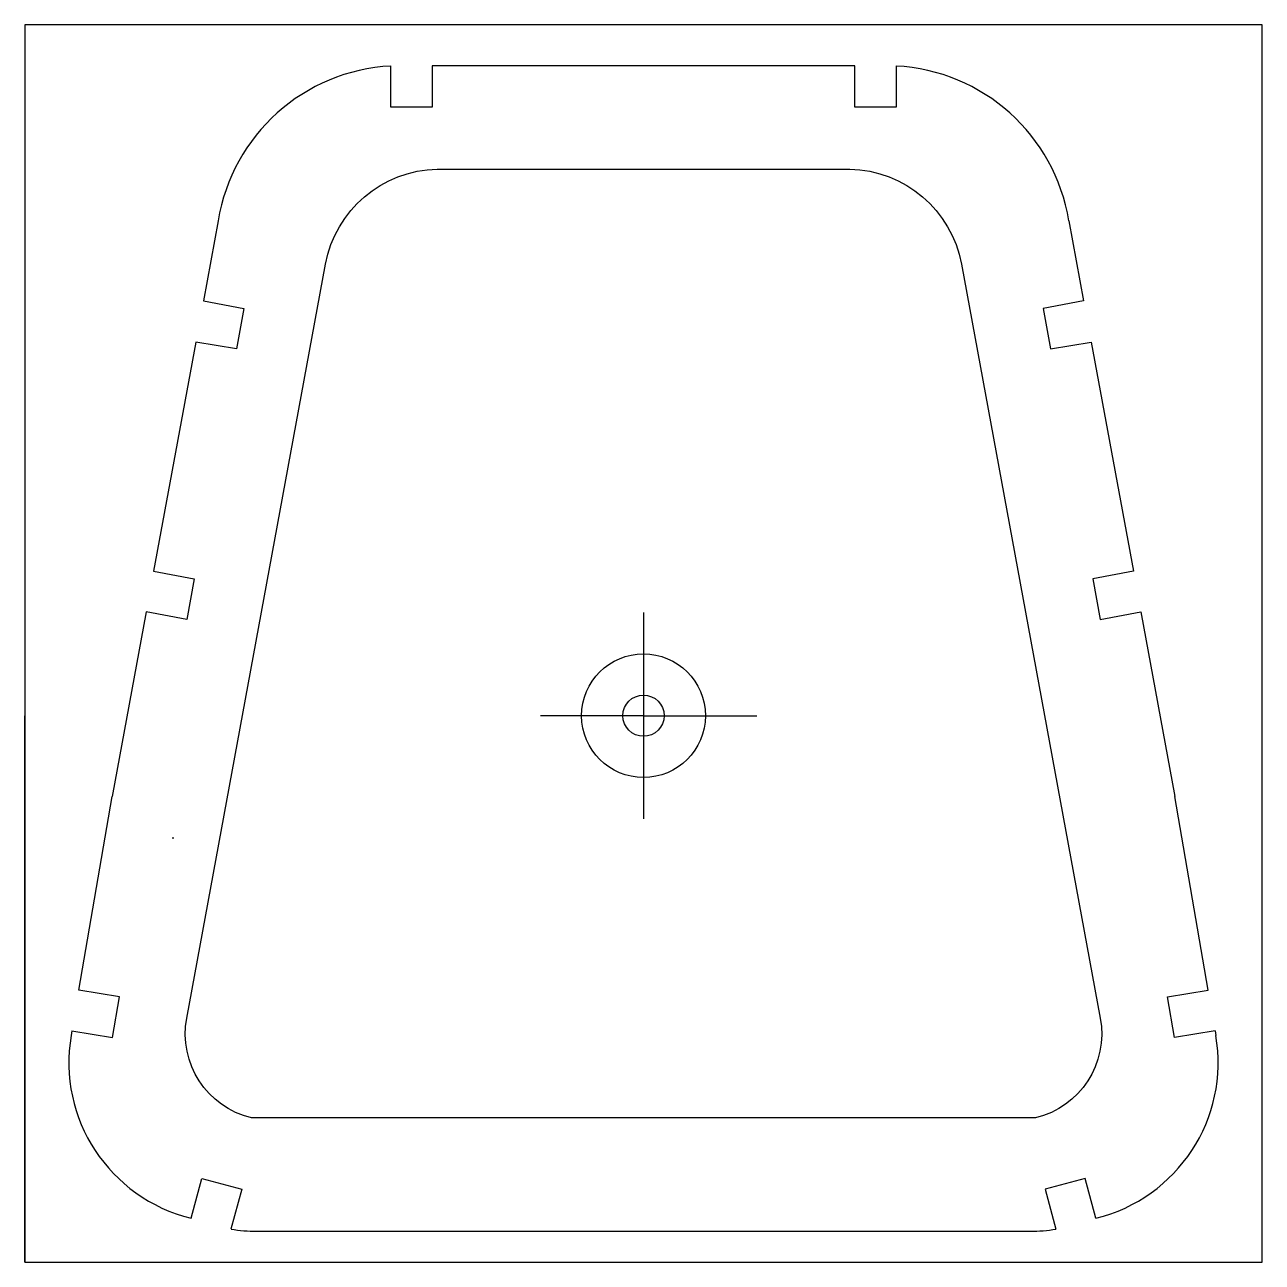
# Model space of a CAD drawing. Header units: millimetres. Extents: x -30 to 30, y -29.8 to 30.2.
import ezdxf

# ---------------------------------------------------------------- set-up
doc = ezdxf.new("R2010")
doc.units = ezdxf.units.MM
doc.layers.get('0').update_dxf_attribs({"linetype": 'CONTINUOUS'})

msp = doc.modelspace()

# ---------------------------------------------------------------- linework, layer by layer
for p, q in [((-12.25, 26.25), (-12.25, 28.25)), ((-10.25, 28.25), (-10.25, 26.25)), ((10.25, 28.25), (-10.25, 28.25)), ((10.25, 26.25), (10.25, 28.25)), ((12.25, 28.25), (12.25, 26.25)), ((-10.25, 26.25), (-12.25, 26.25)), ((12.25, 26.25), (10.25, 26.25)), ((-20.625, 20.746), (-21.34, 16.86)), ((20.625, 20.746), (21.34, 16.86)), ((-21.34, 16.86), (-19.373, 16.498)), ((21.34, 16.86), (19.373, 16.498)), ((-19.373, 16.498), (-19.735, 14.531)), ((19.373, 16.498), (19.735, 14.531)), ((-21.708, 14.86), (-23.754, 3.75)), ((-19.735, 14.531), (-21.708, 14.86)), ((19.735, 14.531), (21.708, 14.86)), ((21.708, 14.86), (23.754, 3.75)), ((-23.754, 3.75), (-21.787, 3.388)), ((23.754, 3.75), (21.787, 3.388)), ((-21.787, 3.388), (-22.149, 1.421)), ((21.787, 3.388), (22.149, 1.421)), ((-24.116, 1.783), (-25.764, -7.173)), ((-22.149, 1.421), (-24.116, 1.783)), ((0, 1.75), (0, -3.25)), ((22.149, 1.421), (24.116, 1.783)), ((24.116, 1.783), (25.764, -7.173)), ((-30, -29.75), (-30, -3.25)), ((0, -3.25), (-5, -3.25)), ((0, -3.25), (0, -8.25)), ((0, -3.25), (0.5, -3.25)), ((0.5, -3.25), (5.5, -3.25)), ((-27.373, -16.551), (-25.764, -7.173)), ((27.373, -16.551), (25.764, -7.173)), ((-22.85, -9.173), (-22.764, -9.173)), ((-25.402, -16.889), (-27.373, -16.551)), ((25.402, -16.889), (27.373, -16.551)), ((-25.74, -18.86), (-25.402, -16.889)), ((25.74, -18.86), (25.402, -16.889)), ((-27.711, -18.522), (-27.75, -18.75)), ((-27.711, -18.522), (-25.74, -18.86)), ((27.711, -18.522), (25.74, -18.86)), ((27.711, -18.522), (27.75, -18.75)), ((-21.936, -27.615), (-21.412, -25.685)), ((-21.412, -25.685), (-19.482, -26.209)), ((21.412, -25.685), (19.482, -26.209)), ((21.936, -27.615), (21.412, -25.685)), ((-19.482, -26.209), (-20, -28.141)), ((19.482, -26.209), (20, -28.141)), ((-18.75, -28.25), (18.75, -28.25))]:
    msp.add_line(p, q)
msp.add_lwpolyline([(-30, -29.75), (30, -29.75), (30, 30.25), (-30, 30.25)], close=True)
msp.add_lwpolyline([(0, 23.25), (10, 23.25, -0.355813), (15.421, 18.637), (18.525, 1.771), (22.149, -17.912, -0.398806), (19, -22.75), (0, -22.75), (-19, -22.75, -0.398806), (-22.149, -17.912), (-18.525, 1.771), (-15.421, 18.637, -0.355813), (-10, 23.25)], format="xyb", close=True)
for radius in [3, 1]:
    msp.add_circle((0, -3.25), radius)
for centre, radius, start, end in [((-11.778, 19.298), 8.964, 93.01751, 170.70391), ((11.778, 19.298), 8.964, 9.29609, 86.98249), ((-20.087, -20.063), 7.775, 170.2758, 256.24072), ((20.087, -20.063), 7.775, -76.24072, 9.7242), ((-18.75, -21.054), 7.196, 259.99686, 270), ((18.75, -21.054), 7.196, 270, 280.00314)]:
    msp.add_arc(centre, radius, start, end)

doc.saveas('drawing.dxf')
